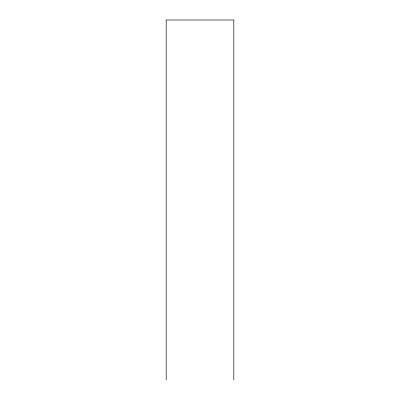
<?xml version="1.0" encoding="UTF-8"?>
<svg xmlns="http://www.w3.org/2000/svg" width="400" height="400" viewBox="0 0 400 400"><rect width="100%" height="100%" fill="white"/><g stroke="black" fill="none" stroke-linecap="round" stroke-linejoin="round"><path stroke-width="0.6" d="M233.81 380L233.81 20L166.19 20L166.19 380"/></g></svg>
